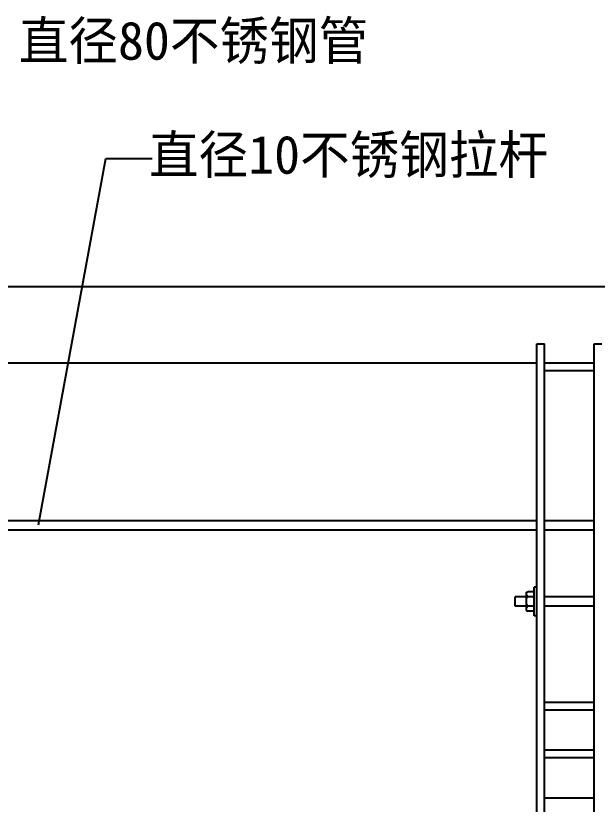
# Model space of a CAD drawing. Header units: metres. Extents: x 294 to 3346, y 3148 to 4721.
# Drawn here: x 848 to 1458, y 3890 to 4716 of the extents above; entities that cross this region are included whole.
import ezdxf

# ---------------------------------------------------------------- set-up
doc = ezdxf.new("R2010")
doc.units = ezdxf.units.M
for name, color, linetype in [('3', 3, 'Continuous'), ('4', 4, 'Continuous'), ('7', 7, 'Continuous'), ('DIM', 3, 'Continuous'), ('TEXT', 3, 'Continuous')]:
    doc.layers.add(name, color=color, linetype=linetype)
doc.dimstyles.get("Standard").update_dxf_attribs({"dimtxt": 2.5, "dimasz": 2.5, "dimexe": 1.25, "dimexo": 0.625, "dimtad": 1, "dimcen": 2.5, "dimazin": 3, "dimtfac": 1, "dimtmove": 0, "dimatfit": 3})

msp = doc.modelspace()

# ---------------------------------------------------------------- linework, layer by layer
at = {"layer": '3'}
for p, q in [((1402.42, 4344.45), (1454.42, 4344.45)), ((662.42, 4187.45), (1394.42, 4187.45)), ((1402.42, 4187.45), (1454.42, 4187.45)), ((662.42, 4177.45), (1394.42, 4177.45)), ((1402.42, 4177.45), (1454.42, 4177.45)), ((1394.42, 4117.45), (1391.42, 4117.45)), ((1391.42, 4087.45), (1391.42, 4117.45)), ((1383.42, 4107.45), (1371.42, 4107.45)), ((1371.42, 4097.45), (1371.42, 4107.45)), ((1383.42, 4112.1), (1384.87, 4112.45)), ((1383.42, 4092.81), (1383.42, 4112.1)), ((1384.87, 4107.45), (1383.42, 4109.13)), ((1384.87, 4107.45), (1383.42, 4105.77)), ((1391.42, 4112.45), (1384.87, 4112.45)), ((1391.42, 4107.45), (1384.87, 4107.45)), ((1454.42, 4107.45), (1402.42, 4107.45)), ((1384.87, 4097.45), (1383.42, 4099.13)), ((1383.42, 4097.45), (1371.42, 4097.45)), ((1384.87, 4097.45), (1383.42, 4095.77)), ((1383.42, 4092.81), (1384.87, 4092.45)), ((1391.42, 4097.45), (1384.87, 4097.45)), ((1391.42, 4092.45), (1384.87, 4092.45)), ((1454.42, 4097.45), (1402.42, 4097.45)), ((1394.42, 4087.45), (1391.42, 4087.45)), ((1454.42, 3996.45), (1402.42, 3996.45)), ((1454.42, 3988.45), (1402.42, 3988.45)), ((1454.42, 3946.45), (1402.42, 3946.45)), ((1454.42, 3938.45), (1402.42, 3938.45)), ((1454.42, 3896.45), (1402.42, 3896.45))]:
    msp.add_line(p, q, dxfattribs=at)
at = {"layer": '4'}
for p, q in [((506.08, 4432.45), (2488.5, 4432.45)), ((662.42, 4352.45), (1394.42, 4352.45)), ((1402.42, 4352.45), (1454.42, 4352.45))]:
    msp.add_line(p, q, dxfattribs=at)
at = {"layer": '7'}
for p, q in [((1394.42, 3432.45), (1394.42, 4372.45)), ((1394.42, 4372.45), (1402.42, 4372.45)), ((1402.42, 3432.45), (1402.42, 4372.45)), ((1454.42, 3432.45), (1454.42, 4372.45)), ((1454.42, 4372.45), (1462.42, 4372.45))]:
    msp.add_line(p, q, dxfattribs=at)

# ---------------------------------------------------------------- texts
at = {"layer": 'TEXT'}
for s, p in [('直径80不锈钢管', (851.03, 4670.2)), ('直径10不锈钢拉杆', (987.52, 4550.7))]:
    msp.add_text(s, height=40, dxfattribs=at).set_placement(p)

# ---------------------------------------------------------------- leaders
at = {"layer": 'DIM'}
msp.add_leader([(871.61, 4182.77), (942.24, 4566.6), (990.8, 4566.6)], dimstyle='Standard', dxfattribs=at)

doc.saveas('drawing.dxf')
